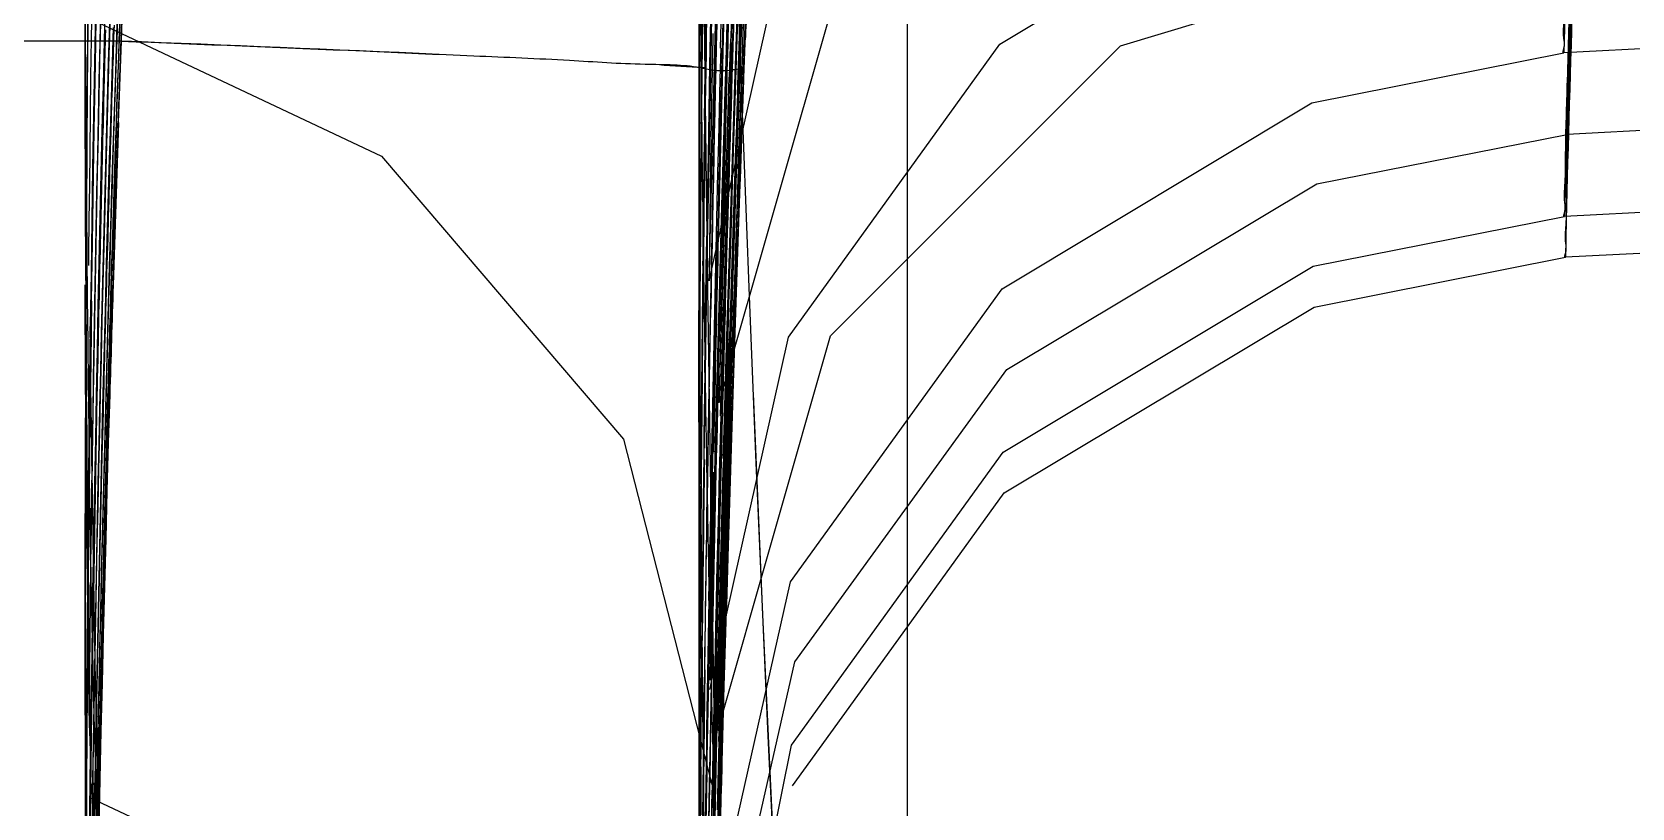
# Model space of a CAD drawing. Header units: millimetres. Extents: x 309 to 11345, y -1340 to 1318.
# Drawn here: x 10483.474 to 10485.441, y -632.591 to -631.638 of the extents above; entities that cross this region are included whole.
import ezdxf

# ---------------------------------------------------------------- set-up
doc = ezdxf.new("R2010")
doc.units = ezdxf.units.MM
doc.header["$LTSCALE"] = 16.335
doc.linetypes.add('HIDDEN', pattern=[0.2, 0.1, -0.1])
doc.layers.get('0').update_dxf_attribs({"linetype": 'CONTINUOUS'})
doc.layers.add('DEFAULT_2', color=8, linetype='HIDDEN')

msp = doc.modelspace()

# ---------------------------------------------------------------- linework, layer by layer
at = {"color": 7, "linetype": 'Continuous'}
for p, q in [((10484.5507, -641.2175), (10484.5507, -534.4628)), ((10484.8125, -631.6548), (10485.2701, -631.5171)), ((10484.5507, -631.9167), (10484.8125, -631.6548)), ((10486.8039, -631.6883), (10485.3618, -631.7638)), ((10485.3627, -631.7177), (10485.3618, -631.7638)), ((10485.0537, -631.8246), (10485.3618, -631.7638)), ((10485.3622, -631.7983), (10485.3605, -631.8691)), ((10484.6727, -632.0526), (10485.0537, -631.8246)), ((10486.8039, -631.8391), (10485.3595, -631.9148)), ((10485.3605, -631.8691), (10485.3595, -631.9148)), ((10485.0506, -631.9759), (10485.3595, -631.9148)), ((10484.6696, -632.2043), (10485.0506, -631.9759)), ((10484.5507, -632.221), (10484.6727, -632.0526)), ((10484.5507, -632.3688), (10484.6696, -632.2043))]:
    msp.add_line(p, q, dxfattribs=at)
msp.add_arc((10511.0892, -632.3348), 25.7339, 178.25403, 178.62583, dxfattribs=at)
at = {"layer": 'DEFAULT_2', "color": 8, "linetype": 'HIDDEN'}
for p, q in [((10484.294, -571.4244), (10484.294, -634.6582)), ((10484.6644, -631.6527), (10485.0455, -631.4235)), ((10483.5845, -631.6491), (10483.5899, -631.473)), ((10484.3481, -631.6538), (10484.3539, -631.5)), ((10484.3068, -631.9438), (10484.4037, -631.5108)), ((10484.3184, -631.515), (10484.3153, -631.6443)), ((10484.3405, -631.6528), (10484.3444, -631.542)), ((10484.321, -631.6576), (10484.3238, -631.5511)), ((10484.3317, -631.5512), (10484.3285, -631.6605)), ((10484.3322, -631.5454), (10484.3289, -631.6535)), ((10484.3341, -631.6508), (10484.3376, -631.5438)), ((10484.3441, -631.5441), (10484.3403, -631.653)), ((10484.347, -631.6854), (10484.3519, -631.5522)), ((10484.3537, -631.5551), (10484.3486, -631.689)), ((10483.5524, -631.6775), (10483.5542, -631.581)), ((10484.3024, -631.6582), (10484.3037, -631.5727)), ((10484.3092, -631.667), (10484.3113, -631.5641)), ((10484.3406, -631.644), (10484.3431, -631.5734)), ((10483.5814, -631.6663), (10483.5839, -631.5988)), ((10484.3417, -631.7148), (10484.3462, -631.5893)), ((10484.3425, -631.601), (10484.3455, -631.6863)), ((10484.3478, -631.5882), (10484.3451, -631.6648)), ((10486.8039, -631.5877), (10485.3574, -631.6635)), ((10484.2944, -631.7365), (10484.2949, -631.6095)), ((10484.3068, -631.9438), (10484.315, -631.6123)), ((10484.3192, -632.0931), (10484.4578, -631.6089)), ((10484.3277, -631.6738), (10484.3296, -631.6119)), ((10484.3348, -631.6871), (10484.337, -631.6188)), ((10484.347, -631.6862), (10484.3501, -631.6016)), ((10484.3478, -631.6634), (10484.3501, -631.6016)), ((10484.3512, -631.6204), (10484.3488, -631.6861)), ((10485.3586, -631.618), (10485.3574, -631.6635)), ((10484.3114, -631.6399), (10484.3109, -631.6695)), ((10484.351, -631.6384), (10484.3471, -631.7437)), ((10484.351, -631.6384), (10484.3485, -631.7049)), ((10483.5845, -631.6491), (10480.5213, -631.6491)), ((10483.5809, -631.7492), (10483.5845, -631.6491)), ((10484.3011, -631.7463), (10484.3024, -631.6582)), ((10484.3366, -631.7695), (10484.3405, -631.6528)), ((10484.3386, -631.7019), (10484.3406, -631.644)), ((10484.3466, -631.769), (10484.351, -631.6514)), ((10484.3466, -631.7691), (10484.351, -631.6514)), ((10484.4046, -632.0131), (10484.6644, -631.6527)), ((10483.5509, -631.7582), (10483.5524, -631.6775)), ((10483.5785, -631.7499), (10483.5814, -631.6663)), ((10484.3067, -631.8002), (10484.3092, -631.667)), ((10484.3109, -631.6695), (10484.3103, -631.7021)), ((10484.3262, -631.7236), (10484.3277, -631.6738)), ((10484.3451, -631.6648), (10484.3436, -631.7087)), ((10484.3463, -631.7059), (10484.3478, -631.6634)), ((10485.0479, -631.7248), (10485.3574, -631.6635)), ((10484.3265, -631.8564), (10484.3316, -631.6935)), ((10484.3321, -631.7716), (10484.3348, -631.6871)), ((10484.3441, -631.7692), (10484.347, -631.6862)), ((10484.3455, -631.6863), (10484.3486, -631.769)), ((10484.3103, -631.7021), (10484.3091, -631.7707)), ((10484.3283, -631.7068), (10484.3192, -632.0875)), ((10484.3373, -631.7414), (10484.3386, -631.7019)), ((10484.3436, -631.7087), (10484.3402, -631.8078)), ((10484.3427, -631.8055), (10484.3463, -631.7059)), ((10484.3485, -631.7049), (10484.3462, -631.7696)), ((10484.3252, -631.758), (10484.3262, -631.7236)), ((10484.6669, -631.9536), (10485.0479, -631.7248)), ((10483.5487, -631.8965), (10483.5509, -631.7582)), ((10484.3229, -631.8362), (10484.3252, -631.758)), ((10484.3343, -631.8336), (10484.3373, -631.7414)), ((10484.3412, -631.7404), (10484.3375, -631.8515)), ((10484.3471, -631.7437), (10484.3451, -631.7985)), ((10484.3091, -631.7707), (10484.3076, -631.8645)), ((10484.3277, -631.9193), (10484.3321, -631.7716)), ((10484.342, -631.8993), (10484.3466, -631.7689)), ((10484.3486, -631.769), (10484.3559, -631.9627)), ((10486.8039, -631.7888), (10485.3584, -631.8646)), ((10485.3603, -631.7856), (10485.3595, -631.8187)), ((10484.305, -631.8965), (10484.3067, -631.8002)), ((10484.3451, -631.7985), (10484.3417, -631.8976)), ((10484.3195, -631.9616), (10484.3229, -631.8362)), ((10484.3295, -631.9857), (10484.3343, -631.8336)), ((10485.3595, -631.8187), (10485.3584, -631.8646)), ((10484.3242, -631.9342), (10484.3265, -631.8564)), ((10484.3375, -631.8515), (10484.3345, -631.9448)), ((10484.3076, -631.8645), (10484.3068, -631.9438)), ((10485.0492, -631.9257), (10485.3584, -631.8646)), ((10484.2962, -631.881), (10484.2956, -631.9653)), ((10484.3292, -631.8837), (10484.3267, -631.9725)), ((10484.3415, -631.8895), (10484.3389, -631.9662)), ((10483.5477, -631.9687), (10483.5487, -631.8965)), ((10484.3015, -632.0563), (10484.3037, -631.9021)), ((10484.3033, -631.9993), (10484.305, -631.8965)), ((10484.3399, -631.9619), (10484.342, -631.8993)), ((10484.3046, -631.9269), (10484.3142, -632.5785)), ((10484.3192, -632.0938), (10484.3242, -631.9342)), ((10484.325, -632.0138), (10484.3277, -631.9193)), ((10484.4561, -632.0113), (10484.5507, -631.9167)), ((10484.6682, -632.1544), (10485.0492, -631.9257)), ((10484.3345, -631.9448), (10484.3323, -632.0154)), ((10484.34, -631.9477), (10484.3374, -632.024)), ((10484.4069, -632.3137), (10484.6669, -631.9536)), ((10484.2956, -631.9653), (10484.2953, -632.0158)), ((10484.3184, -632.0039), (10484.3195, -631.9616)), ((10484.3274, -632.0713), (10484.3305, -631.9666)), ((10484.333, -632.0981), (10484.3372, -631.9671)), ((10484.3331, -632.0983), (10484.3373, -631.9669)), ((10484.3389, -631.9662), (10484.3348, -632.0921)), ((10484.3354, -632.0985), (10484.3397, -631.9669)), ((10484.3385, -632.0051), (10484.3399, -631.9619)), ((10484.3559, -631.9627), (10484.3613, -632.0956)), ((10484.2941, -632.0516), (10484.2941, -631.9803)), ((10484.3064, -632.1064), (10484.3088, -631.9786)), ((10484.321, -632.1096), (10484.3246, -631.9759)), ((10484.33, -631.9762), (10484.3261, -632.1099)), ((10484.3279, -632.0384), (10484.3295, -631.9857)), ((10484.3025, -632.0552), (10484.3033, -631.9993)), ((10484.3076, -632.446), (10484.4046, -632.0131)), ((10484.3157, -632.1079), (10484.3184, -632.0039)), ((10484.3175, -632.4962), (10484.4561, -632.0113)), ((10484.3225, -632.1076), (10484.325, -632.0138)), ((10484.3363, -632.0716), (10484.3385, -632.0051)), ((10484.2953, -632.0158), (10484.2947, -632.1361)), ((10484.3293, -632.0904), (10484.3315, -632.02)), ((10484.3323, -632.0154), (10484.3297, -632.1003)), ((10484.3328, -632.1018), (10484.3351, -632.0306)), ((10484.3374, -632.024), (10484.3349, -632.1025)), ((10484.294, -632.1175), (10484.2941, -632.0516)), ((10484.3252, -632.1282), (10484.3279, -632.0384)), ((10484.3331, -632.1036), (10484.3352, -632.0373)), ((10484.3009, -632.1634), (10484.3025, -632.0552)), ((10484.3337, -632.1521), (10484.3363, -632.0716)), ((10484.3139, -632.0793), (10484.3132, -632.1127)), ((10484.3276, -632.0857), (10484.3257, -632.1548)), ((10484.3282, -632.1262), (10484.3293, -632.0904)), ((10484.3348, -632.0921), (10484.331, -632.2163)), ((10484.3047, -632.2106), (10484.3064, -632.1064)), ((10484.3089, -632.3948), (10484.3157, -632.1079)), ((10484.3262, -632.2547), (10484.3307, -632.1014)), ((10484.3307, -632.1101), (10484.3276, -632.2182)), ((10484.3301, -632.1951), (10484.333, -632.0981)), ((10484.3307, -632.1697), (10484.3328, -632.1018)), ((10484.3312, -632.1688), (10484.3331, -632.1036)), ((10484.3313, -632.2307), (10484.3354, -632.0985)), ((10484.3613, -632.0956), (10484.3643, -632.1674)), ((10484.3117, -632.1282), (10484.309, -632.2581)), ((10484.3132, -632.1127), (10484.3124, -632.1537)), ((10484.3243, -632.162), (10484.3252, -632.1282)), ((10484.3261, -632.1984), (10484.3282, -632.1262)), ((10484.2947, -632.1361), (10484.2944, -632.207)), ((10484.3054, -632.135), (10484.3038, -632.234)), ((10484.2945, -632.1677), (10484.2942, -632.2531)), ((10484.3257, -632.1548), (10484.3176, -632.4872)), ((10484.3643, -632.1674), (10484.3698, -632.2977)), ((10484.408, -632.5143), (10484.6682, -632.1544)), ((10484.3119, -632.1788), (10484.3084, -632.3779)), ((10484.2944, -632.207), (10484.2942, -632.2861)), ((10484.3033, -632.2968), (10484.3047, -632.2106)), ((10484.3176, -632.4963), (10484.3261, -632.1984)), ((10484.3276, -632.2182), (10484.3235, -632.3659)), ((10484.4122, -632.4119), (10484.5507, -632.221)), ((10484.2951, -632.3947), (10484.296, -632.2458)), ((10484.3278, -632.3468), (10484.3313, -632.2307)), ((10484.3064, -632.3366), (10484.3076, -632.2679)), ((10484.309, -632.2581), (10484.3072, -632.3534)), ((10484.3222, -632.402), (10484.3262, -632.2547)), ((10484.3015, -632.4217), (10484.3033, -632.2968)), ((10484.3698, -632.2977), (10484.3786, -632.4943)), ((10484.3094, -632.7462), (10484.4069, -632.3137)), ((10484.3243, -632.4723), (10484.3278, -632.3468)), ((10484.3072, -632.3534), (10484.3055, -632.4511)), ((10484.3235, -632.3659), (10484.3198, -632.5124)), ((10484.2957, -632.3753), (10484.295, -632.5058)), ((10484.2976, -632.4538), (10484.2983, -632.3855)), ((10484.3084, -632.3779), (10484.3077, -632.4313)), ((10484.311, -632.3725), (10484.3097, -632.4392)), ((10484.3164, -632.3845), (10484.3142, -632.484)), ((10484.3266, -632.3811), (10484.323, -632.5125)), ((10484.3239, -632.4871), (10484.3267, -632.3858)), ((10484.4093, -632.5641), (10484.5507, -632.3688)), ((10484.2951, -632.5636), (10484.2944, -632.3885)), ((10484.308, -632.4343), (10484.3089, -632.3948)), ((10484.3117, -632.6503), (10484.3176, -632.4071)), ((10484.3194, -632.5112), (10484.3222, -632.402)), ((10484.3139, -632.8436), (10484.4122, -632.4119)), ((10484.294, -632.439), (10484.2942, -632.5973)), ((10484.3093, -632.4384), (10484.308, -632.5071)), ((10484.2971, -632.5055), (10484.2976, -632.4538)), ((10484.3218, -632.5045), (10484.323, -632.459)), ((10484.3142, -632.484), (10484.3124, -632.5719)), ((10484.323, -632.485), (10484.3188, -632.6441)), ((10484.32, -632.5631), (10484.3222, -632.4798)), ((10484.324, -632.4717), (10484.3201, -632.6185)), ((10484.3205, -632.5274), (10484.3217, -632.4832)), ((10484.3224, -632.5407), (10484.3243, -632.4723)), ((10484.295, -632.5058), (10484.2946, -632.5946)), ((10484.2964, -632.5841), (10484.2971, -632.5055)), ((10484.3139, -632.8436), (10484.3218, -632.5045)), ((10484.3227, -632.506), (10484.3206, -632.589)), ((10484.3226, -632.5348), (10484.3239, -632.4871)), ((10484.3786, -632.4943), (10484.3851, -632.6313)), ((10484.308, -632.5071), (10484.3066, -632.582)), ((10484.3116, -632.996), (10484.408, -632.5143)), ((10484.3186, -632.5096), (10484.3166, -632.5923)), ((10484.3173, -632.5937), (10484.3194, -632.5112)), ((10484.3198, -632.5124), (10484.318, -632.5865)), ((10484.323, -632.5125), (10484.3198, -632.6356)), ((10483.5473, -632.5795), (10483.5465, -632.5278)), ((10484.2996, -632.5334), (10484.2983, -632.6496)), ((10484.3185, -632.6071), (10484.3205, -632.5274)), ((10484.3217, -632.569), (10484.3226, -632.5348)), ((10483.5502, -632.6318), (10483.5514, -632.5604)), ((10484.2954, -632.6221), (10484.2951, -632.5636)), ((10484.3168, -632.692), (10484.32, -632.5631)), ((10484.2954, -632.7244), (10484.2964, -632.5841)), ((10484.3066, -632.582), (10484.3055, -632.6483)), ((10484.3086, -632.6623), (10484.3105, -632.5696)), ((10484.3124, -632.5719), (10484.3118, -632.602)), ((10484.3209, -632.5989), (10484.3217, -632.569)), ((10484.318, -632.5865), (10484.3154, -632.6971)), ((10484.3206, -632.589), (10484.3187, -632.6626))]:
    msp.add_line(p, q, dxfattribs=at)
for points in [[(10483.5558, -631.6264), (10483.9039, -631.7905), (10484.2016, -632.1383), (10484.3142, -632.5786)], [(10483.5473, -632.5795), (10483.8872, -632.7386), (10484.19, -633.089), (10484.3037, -633.538)]]:
    msp.add_lwpolyline(points, dxfattribs=at)
for centre, radius, start, end in [((10585.1829, -634.6483), 101.6433, 176.329555, 178.309091), ((10484.5433, -628.6828), 4.022, 180, 255.6625), ((10484.5433, -628.7331), 4.022, 180, 255.7899), ((10564.2929, -628.8153), 79.9989, 180.000861, 184.506683), ((10484.5433, -629.5878), 4.022, 180, 255.6899), ((10484.5433, -630.2916), 4.022, 180, 255.7918), ((10484.5433, -630.5933), 4.022, 180, 255.7801), ((10484.5433, -630.8447), 4.022, 180, 255.7909), ((10581.6833, -630.4863), 97.3893, 180.210713, 180.847571), ((10561.6483, -632.3821), 78.1088, 178.955751, 179.833333), ((10553.3514, -632.2659), 69.8116, 178.950004, 179.968832), ((10565.9157, -633.1558), 81.6216, 178.491213, 179.119898), ((10560.2614, -632.4528), 75.9674, 178.969569, 179.394303), ((10484.5433, -631.096), 4.022, 180, 255.7887), ((10552.727, -631.5586), 69.1877, 179.716635, 180.430145), ((10484.5433, -631.2469), 4.022, 180, 255.789), ((10532.8008, -631.4421), 49.2612, 179.85602, 180.85879), ((10552.4943, -633.4151), 68.9538, 178.306202, 179.029232), ((10484.5433, -631.3977), 4.022, 180, 255.7831), ((10552.2773, -631.0127), 67.9832, 180.353209, 180.547464), ((10480.2127, -631.5036), 4.1409, 357.4668, 0.3477), ((10484.5433, -631.4982), 4.022, 180, 255.7857), ((10564.3677, -634.3065), 80.0709, 177.979899, 178.41066), ((10566.8039, -634.3592), 82.5153, 178.00796, 178.1487), ((10523.1943, -632.8217), 37.8459, 178.01431, 178.45047), ((10566.8947, -632.8726), 82.6005, 179.074505, 179.306764), ((10565.4854, -633.9363), 81.1878, 178.307444, 178.426402), ((10564.023, -634.4686), 79.7285, 177.891475, 178.039032), ((10521.3589, -632.7225), 36.0108, 178.09901, 178.50915), ((10574.2477, -631.5507), 89.9537, 180.002518, 180.350949), ((10571.8279, -632.1128), 87.5339, 179.630433, 179.913277), ((10568.0463, -632.4255), 83.7522, 179.397352, 179.56306), ((10566.7504, -633.5475), 82.4565, 178.610032, 178.909794), ((10565.7596, -633.8561), 81.4663, 178.377047, 178.549508), ((10566.2554, -633.7721), 81.959, 178.467367, 178.652746), ((10565.6561, -634.208), 81.3601, 178.146591, 178.362969), ((10484.5433, -631.5988), 4.022, 180, 255.7895), ((10565.3334, -634.5522), 81.0397, 177.903955, 178.018839), ((10556.0673, -632.964), 72.5276, 178.930761, 179.74897), ((10551.18, -633.7583), 67.6391, 178.198965, 178.985198), ((10546.609, -633.3111), 63.0665, 178.477313, 178.590765), ((10542.0638, -633.7212), 58.5192, 177.950193, 178.267177), ((10541.7548, -633.5235), 58.2103, 178.135244, 178.257584), ((10484.5433, -631.6491), 4.022, 180, 255.7949), ((10480.321, -714.4488), 82.864, 87.472938, 87.74285), ((10560.5054, -632.4563), 76.2114, 179.393584, 179.567497), ((10563.9445, -633.491), 79.6506, 178.671509, 179.024581), ((10566.4394, -633.77), 82.1455, 178.526466, 178.952233), ((10565.823, -634.0428), 81.5291, 178.320635, 178.608658), ((10565.795, -634.2073), 81.501, 178.202511, 178.431139), ((10566.2272, -634.4268), 81.9339, 178.059885, 178.286058), ((10565.2674, -634.6228), 80.9737, 177.898716, 178.120541), ((10483.9504, -637.0433), 5.3728, 86.2381, 86.821), ((10566.0844, -634.0601), 81.7911, 178.318834, 178.863914), ((10564.734, -634.6778), 80.44, 177.876326, 180), ((10565.4468, -634.593), 81.1518, 177.946678, 178.195274), ((10564.4676, -634.6434), 80.1734, 177.886101, 178.031527), ((10565.9532, -634.589), 81.6621, 177.982991, 178.197239), ((10557.2898, -631.9639), 72.9958, 179.82152, 180.001631), ((10543.9431, -633.59), 60.3995, 178.257682, 178.397591), ((10541.1697, -633.7199), 57.6249, 178.040871, 178.240242), ((10540.4729, -633.7634), 56.9277, 177.97236, 178.17374), ((10560.8647, -632.791), 76.5707, 179.218273, 179.351975), ((10565.2175, -634.5482), 80.9238, 178.018839, 178.133987), ((10548.6721, -633.3618), 65.1303, 178.590834, 178.719418), ((10564.3937, -634.3725), 80.0994, 178.137736, 178.278781), ((10564.6663, -634.6019), 80.3722, 177.980179, 178.121236), ((10564.8903, -634.6829), 80.5964, 177.928149, 178.068837), ((10563.9927, -634.6341), 79.698, 177.940236, 178.068361), ((10569.3843, -632.4359), 85.0903, 179.562925, 179.699721), ((10564.9506, -633.8361), 80.657, 178.549152, 178.78665), ((10565.2063, -634.5033), 80.911, 178.090906, 178.305062), ((10564.3922, -634.6204), 80.099, 177.986075, 178.147145), ((10568.3706, -633.8214), 84.0748, 178.65299, 178.812656), ((10568.5855, -632.8937), 84.2914, 179.306309, 179.428121), ((10551.0308, -633.4144), 67.4896, 178.719532, 178.871473), ((10546.514, -633.6617), 62.9715, 178.397751, 178.563695), ((10563.4815, -634.4914), 79.1868, 178.134143, 178.270455), ((10564.8625, -634.6557), 80.568, 178.038195, 178.175092), ((10560.2115, -632.7828), 75.9174, 179.352613, 179.594766), ((10545.6407, -633.8315), 62.0978, 178.265193, 178.389114), ((10543.8662, -633.8034), 60.3227, 178.239675, 178.36735), ((10543.1656, -633.8498), 59.6217, 178.17316, 178.302271), ((10561.1796, -633.058), 77.6396, 179.196104, 180.081198), ((10555.5097, -631.9675), 71.2157, 179.998788, 180.508806), ((10565.8976, -634.2146), 81.6017, 178.425556, 178.540006), ((10570.1835, -632.4402), 85.8895, 179.699649, 179.818173), ((10569.6778, -632.9044), 85.3837, 179.428227, 179.644919), ((10566.4295, -633.1554), 82.1354, 179.233239, 179.522086), ((10564.9245, -634.0217), 80.6303, 178.608163, 178.82805), ((10564.6925, -634.3802), 80.3983, 178.354369, 178.804978), ((10534.1197, -631.7092), 50.5798, 180.41789, 180.92737), ((10554.7109, -633.4853), 71.1704, 178.872725, 179.1851), ((10551.8053, -634.0831), 68.2646, 178.321415, 179.115186), ((10551.6938, -634.0087), 68.153, 178.382293, 179.078785), ((10552.7329, -633.8092), 69.1921, 178.570707, 179.071247), ((10551.8865, -633.9962), 68.3458, 178.398355, 178.971915), ((10565.2702, -634.6686), 80.976, 178.175154, 178.381196), ((10582.8631, -631.4918), 98.5692, 180.354524, 180.926899), ((10566.636, -634.2318), 82.3423, 178.523154, 178.843328), ((10566.1236, -634.4271), 81.8303, 178.377302, 178.76581), ((10566.1333, -634.287), 81.8399, 178.474029, 178.647515), ((10564.6759, -634.4846), 80.3816, 178.300165, 178.592083), ((10566.29, -634.7097), 81.9966, 178.177941, 178.436008), ((10564.3063, -634.5909), 80.012, 178.214784, 178.349169), ((10566.4245, -634.7244), 82.132, 178.167209, 178.289814), ((10576.7953, -632.1157), 92.5012, 180.00115, 180.168981), ((10568.1073, -634.2703), 83.8121, 178.540404, 178.710724), ((10551.3752, -632.3728), 67.8357, 179.815905, 180.487171), ((10562.4736, -633.2152), 78.1797, 179.22914, 179.39194), ((10574.9803, -634.7323), 90.6924, 178.375996, 178.530915), ((10568.1651, -634.7358), 83.8737, 178.246768, 178.46103), ((10568.8625, -634.6944), 84.569, 178.288624, 178.485354), ((10566.5033, -634.7305), 82.21, 178.202753, 178.365661), ((10564.8552, -634.6088), 80.5613, 178.283106, 178.486131), ((10533.2692, -632.2805), 49.7295, 179.9395, 180.88044), ((10564.2762, -634.6345), 79.9818, 178.267446, 178.475068), ((10554.7607, -633.4706), 71.2209, 179.015514, 180.013291), ((10563.2501, -633.4807), 78.9562, 179.095283, 179.312558), ((10570.6301, -632.4416), 86.3361, 179.874851, 179.998254), ((10557.0043, -632.4422), 72.7102, 179.876972, 179.997424), ((10564.4605, -634.5951), 80.1663, 178.349402, 178.488009), ((10571.2615, -634.8682), 86.9712, 178.290229, 178.429774), ((10563.8245, -633.7221), 79.5302, 179.001356, 179.261889), ((10566.0832, -634.2861), 81.7898, 178.647339, 178.812792), ((10560.8043, -632.7874), 76.5103, 179.70599, 179.867389), ((10564.8793, -633.5077), 80.585, 179.22785, 179.357065), ((10554.9492, -632.4423), 70.6552, 179.997306, 180.193513), ((10564.7566, -634.0152), 80.4623, 178.877666, 179.204902), ((10563.1819, -633.7964), 78.8879, 179.022827, 179.253206), ((10560.4651, -633.5623), 76.9251, 179.188761, 179.958365), ((10568.5084, -633.1739), 84.2144, 179.521337, 179.669987), ((10564.7735, -634.6074), 80.4795, 178.485558, 178.747652), ((10565.0568, -634.6859), 80.7629, 178.477963, 178.68923)]:
    msp.add_arc(centre, radius, start, end, dxfattribs=at)
for points, knots in [([(10483.6118, -628.6828), (10483.5998, -628.936), (10483.5798, -629.4325), (10483.5588, -630.1539), (10483.5457, -630.8188), (10483.5402, -631.3255), (10483.5389, -631.6828), (10483.539, -631.9087), (10483.5401, -632.1037), (10483.5414, -632.2667), (10483.5436, -632.3956), (10483.5443, -632.4821), (10483.5465, -632.532), (10483.5452, -632.5576), (10483.5489, -632.5697), (10483.5457, -632.5789), (10483.5473, -632.5795)], [0, 0, 0, 0, 0.195031, 0.382503, 0.55545, 0.706892, 0.772451, 0.830508, 0.880685, 0.922599, 0.95587, 0.980115, 0.988734, 0.994953, 0.998724, 1, 1, 1, 1]), ([(10483.577, -628.7331), (10483.5684, -628.9863), (10483.5551, -629.4831), (10483.5439, -630.2047), (10483.5396, -630.8699), (10483.5403, -631.3768), (10483.5427, -631.7344), (10483.545, -631.9605), (10483.5475, -632.1557), (10483.5502, -632.319), (10483.5522, -632.4478), (10483.5548, -632.535), (10483.5546, -632.5842), (10483.5571, -632.611), (10483.5538, -632.6209), (10483.5575, -632.6323), (10483.5559, -632.6319)], [0, 0, 0, 0, 0.194939, 0.382336, 0.555243, 0.706702, 0.772293, 0.830396, 0.880622, 0.922583, 0.955891, 0.980155, 0.988775, 0.994988, 0.998746, 1, 1, 1, 1]), ([(10483.6051, -629.5878), (10483.5938, -629.8409), (10483.5749, -630.3373), (10483.5555, -631.0586), (10483.544, -631.7234), (10483.5396, -632.23), (10483.539, -632.5874), (10483.5397, -632.8133), (10483.5411, -633.0085), (10483.5428, -633.1716), (10483.5451, -633.3007), (10483.546, -633.3873), (10483.5483, -633.4374), (10483.5471, -633.4628), (10483.5508, -633.4753), (10483.5476, -633.4842), (10483.5491, -633.4849)], [0, 0, 0, 0, 0.194962, 0.382356, 0.555242, 0.706666, 0.772238, 0.830322, 0.880534, 0.922488, 0.955798, 0.980078, 0.98871, 0.994941, 0.99872, 1, 1, 1, 1]), ([(10483.5781, -629.5878), (10483.5694, -629.8414), (10483.5558, -630.3388), (10483.5443, -631.0612), (10483.5397, -631.7266), (10483.5402, -632.2334), (10483.5426, -632.5908), (10483.5448, -632.8167), (10483.5473, -633.0116), (10483.5501, -633.1746), (10483.5521, -633.3031), (10483.5547, -633.3901), (10483.5546, -633.4392), (10483.5571, -633.466), (10483.5539, -633.4756), (10483.5576, -633.4872), (10483.5561, -633.4868)], [0, 0, 0, 0, 0.195243, 0.382809, 0.555771, 0.707186, 0.772723, 0.830756, 0.880902, 0.922781, 0.956013, 0.980214, 0.988809, 0.995004, 0.99875, 1, 1, 1, 1]), ([(10483.5792, -630.2916), (10483.5704, -630.5453), (10483.5565, -631.0427), (10483.5446, -631.765), (10483.5397, -632.4304), (10483.54, -632.9372), (10483.5423, -633.2946), (10483.5446, -633.5204), (10483.5471, -633.7154), (10483.5499, -633.8784), (10483.5519, -634.0069), (10483.5546, -634.094), (10483.5546, -634.1429), (10483.557, -634.17), (10483.5539, -634.1792), (10483.5575, -634.1912), (10483.5561, -634.1906)], [0, 0, 0, 0, 0.195248, 0.38281, 0.555762, 0.707167, 0.772702, 0.830736, 0.880887, 0.922773, 0.95601, 0.980216, 0.988812, 0.995007, 0.998752, 1, 1, 1, 1]), ([(10483.5906, -630.5933), (10483.5805, -630.8464), (10483.5643, -631.343), (10483.5488, -632.0644), (10483.5409, -632.7294), (10483.5392, -633.2362), (10483.5405, -633.5938), (10483.5423, -633.8198), (10483.5448, -634.0152), (10483.5473, -634.1784), (10483.5503, -634.3076), (10483.5517, -634.3942), (10483.5541, -634.4444), (10483.5531, -634.4698), (10483.5567, -634.4825), (10483.5538, -634.4911), (10483.5552, -634.4919)], [0, 0, 0, 0, 0.194906, 0.382259, 0.555123, 0.706547, 0.772129, 0.830227, 0.880456, 0.922429, 0.955758, 0.980055, 0.988695, 0.994932, 0.998716, 1, 1, 1, 1]), ([(10485.3574, -631.6635), (10485.3559, -631.6634), (10485.3595, -631.6539), (10485.3562, -631.6436), (10485.3585, -631.6192), (10485.3582, -631.5728), (10485.3609, -631.4914), (10485.3637, -631.37), (10485.3684, -631.2157), (10485.3773, -630.9483), (10485.3859, -630.7324), (10485.3925, -630.5785)], [0, 0, 0, 0, 0.004221, 0.016789, 0.037579, 0.06647, 0.148054, 0.260555, 0.402985, 0.574359, 1, 1, 1, 1]), ([(10485.3618, -631.7638), (10485.3633, -631.7636), (10485.3599, -631.7544), (10485.3636, -631.744), (10485.3623, -631.7199), (10485.3647, -631.6737), (10485.3662, -631.5929), (10485.3705, -631.4723), (10485.3758, -631.319), (10485.3864, -631.0533), (10485.3961, -630.8388), (10485.4036, -630.686)], [0, 0, 0, 0, 0.004219, 0.016783, 0.037567, 0.06645, 0.148017, 0.260501, 0.402921, 0.574297, 1, 1, 1, 1]), ([(10485.3584, -631.8646), (10485.3569, -631.8644), (10485.3606, -631.855), (10485.3573, -631.8447), (10485.3597, -631.8204), (10485.3595, -631.7742), (10485.3623, -631.693), (10485.3653, -631.572), (10485.3702, -631.4182), (10485.3795, -631.1517), (10485.3884, -630.9365), (10485.3953, -630.7831)], [0, 0, 0, 0, 0.004218, 0.016782, 0.037567, 0.066451, 0.148023, 0.260513, 0.402936, 0.574313, 1, 1, 1, 1]), ([(10485.3595, -631.9148), (10485.358, -631.9152), (10485.3617, -631.9045), (10485.3585, -631.8954), (10485.361, -631.8705), (10485.3609, -631.8247), (10485.3638, -631.7432), (10485.367, -631.6224), (10485.3723, -631.4685), (10485.382, -631.202), (10485.3913, -630.9868), (10485.3984, -630.8334)], [0, 0, 0, 0, 0.004212, 0.01677, 0.037552, 0.066434, 0.148003, 0.260494, 0.402921, 0.574302, 1, 1, 1, 1]), ([(10483.5806, -630.8447), (10483.5716, -631.0983), (10483.5575, -631.5957), (10483.5451, -632.318), (10483.5399, -632.9833), (10483.5399, -633.4901), (10483.5421, -633.8475), (10483.5443, -634.0733), (10483.5468, -634.2683), (10483.5496, -634.4314), (10483.5516, -634.5599), (10483.5544, -634.6469), (10483.5544, -634.6959), (10483.557, -634.7229), (10483.5537, -634.7324), (10483.5576, -634.7441), (10483.556, -634.7436)], [0, 0, 0, 0, 0.195243, 0.382796, 0.555741, 0.707145, 0.772681, 0.830714, 0.880864, 0.922749, 0.955987, 0.980197, 0.988796, 0.994995, 0.998746, 1, 1, 1, 1]), ([(10483.5883, -631.096), (10483.5785, -631.3492), (10483.5627, -631.8459), (10483.5478, -632.5673), (10483.5405, -633.2324), (10483.5393, -633.7392), (10483.5409, -634.0968), (10483.5428, -634.3228), (10483.5454, -634.5182), (10483.5479, -634.6814), (10483.551, -634.8106), (10483.5523, -634.8972), (10483.5548, -634.9473), (10483.5537, -634.9729), (10483.5575, -634.9852), (10483.5543, -634.9942), (10483.5558, -634.9948)], [0, 0, 0, 0, 0.194911, 0.382271, 0.555142, 0.706574, 0.772158, 0.830258, 0.880488, 0.92246, 0.955786, 0.980077, 0.988713, 0.994945, 0.998723, 1, 1, 1, 1]), ([(10483.582, -631.2469), (10483.5729, -631.5005), (10483.5584, -631.9979), (10483.5456, -632.7201), (10483.54, -633.3854), (10483.5398, -633.8922), (10483.5418, -634.2496), (10483.544, -634.4754), (10483.5464, -634.6704), (10483.5493, -634.8335), (10483.5513, -634.962), (10483.5541, -635.0491), (10483.5542, -635.098), (10483.5567, -635.1251), (10483.5536, -635.1344), (10483.5574, -635.1464), (10483.5559, -635.1458)], [0, 0, 0, 0, 0.195242, 0.382791, 0.55573, 0.707129, 0.772664, 0.830697, 0.880848, 0.922735, 0.955976, 0.980189, 0.98879, 0.994991, 0.998743, 1, 1, 1, 1]), ([(10483.5877, -631.3977), (10483.5779, -631.6509), (10483.5623, -632.1475), (10483.5477, -632.869), (10483.5405, -633.5341), (10483.5393, -634.0409), (10483.5409, -634.3984), (10483.5428, -634.6245), (10483.5454, -634.8198), (10483.5479, -634.983), (10483.5509, -635.1122), (10483.5521, -635.1988), (10483.5546, -635.2489), (10483.5534, -635.2744), (10483.5572, -635.2868), (10483.554, -635.2957), (10483.5555, -635.2964)], [0, 0, 0, 0, 0.19492, 0.382288, 0.555165, 0.706599, 0.772183, 0.830283, 0.880511, 0.92248, 0.955802, 0.980088, 0.988722, 0.994951, 0.998726, 1, 1, 1, 1]), ([(10483.5836, -631.4982), (10483.5742, -631.7514), (10483.5595, -632.2481), (10483.5461, -632.9697), (10483.5401, -633.6348), (10483.5396, -634.1416), (10483.5415, -634.4992), (10483.5436, -634.7252), (10483.546, -634.9205), (10483.5489, -635.0838), (10483.5509, -635.2127), (10483.5538, -635.2998), (10483.5538, -635.3492), (10483.5565, -635.3759), (10483.5531, -635.3861), (10483.5573, -635.3972), (10483.5556, -635.397)], [0, 0, 0, 0, 0.194927, 0.382305, 0.555192, 0.706636, 0.772223, 0.830324, 0.880552, 0.922519, 0.955836, 0.980115, 0.988743, 0.994966, 0.998734, 1, 1, 1, 1]), ([(10483.5856, -631.5988), (10483.5761, -631.852), (10483.5609, -632.3487), (10483.5469, -633.0702), (10483.5402, -633.7352), (10483.5394, -634.242), (10483.5412, -634.5997), (10483.5433, -634.8257), (10483.5458, -635.021), (10483.5484, -635.1843), (10483.5514, -635.3134), (10483.5526, -635.4), (10483.555, -635.4502), (10483.554, -635.4755), (10483.5576, -635.4882), (10483.5545, -635.4968), (10483.5559, -635.4976)], [0, 0, 0, 0, 0.194918, 0.382287, 0.555167, 0.706605, 0.772191, 0.830292, 0.880522, 0.922492, 0.955813, 0.980098, 0.98873, 0.994956, 0.99873, 1, 1, 1, 1]), ([(10483.5838, -631.6491), (10483.5745, -631.9023), (10483.5596, -632.399), (10483.5462, -633.1205), (10483.54, -633.7856), (10483.5396, -634.2924), (10483.5416, -634.65), (10483.5437, -634.8761), (10483.5462, -635.0714), (10483.5491, -635.2347), (10483.5513, -635.3637), (10483.5543, -635.4506), (10483.5543, -635.5003), (10483.5571, -635.5264), (10483.5536, -635.5377), (10483.5579, -635.5478), (10483.5563, -635.548)], [0, 0, 0, 0, 0.194916, 0.382286, 0.555168, 0.706609, 0.772197, 0.8303, 0.880531, 0.922501, 0.955822, 0.980105, 0.988736, 0.994961, 0.998732, 1, 1, 1, 1]), ([(10483.5838, -631.6491), (10483.6832, -631.653), (10483.828, -631.6587), (10484.0113, -631.667), (10484.1278, -631.6716), (10484.2173, -631.6782), (10484.2907, -631.6776), (10484.3192, -631.6882), (10484.3494, -631.6817), (10484.3488, -631.6862)], [0, 0, 0, 0, 0.389477, 0.566982, 0.72045, 0.841946, 0.929414, 0.982277, 1, 1, 1, 1]), ([(10484.3142, -632.5785), (10484.313, -632.5788), (10484.3151, -632.5703), (10484.3123, -632.5629), (10484.313, -632.5425), (10484.311, -632.5047), (10484.3098, -632.4366), (10484.3072, -632.3351), (10484.3047, -632.2048), (10484.3007, -631.9776), (10484.2984, -631.7936), (10484.2972, -631.6623)], [0, 0, 0, 0, 0.003955, 0.015932, 0.035937, 0.063972, 0.144072, 0.255665, 0.397916, 0.569992, 1, 1, 1, 1]), ([(10483.5559, -632.6319), (10483.5536, -632.6309), (10483.5581, -632.6174), (10483.5526, -632.5987), (10483.5541, -632.5604), (10483.5515, -632.5109), (10483.5503, -632.4466), (10483.5476, -632.3351), (10483.5461, -632.2449), (10483.5451, -632.1805)], [0, 0, 0, 0, 0.016755, 0.065968, 0.146874, 0.258708, 0.400704, 0.572094, 1, 1, 1, 1])]:
    msp.add_open_spline(points, degree=3, knots=knots, dxfattribs=at)
msp.add_open_spline([(10484.36, -631.5615), (10484.355, -631.59), (10484.352, -631.6188), (10484.3512, -631.6477)], degree=3, dxfattribs=at)

doc.saveas('drawing.dxf')
